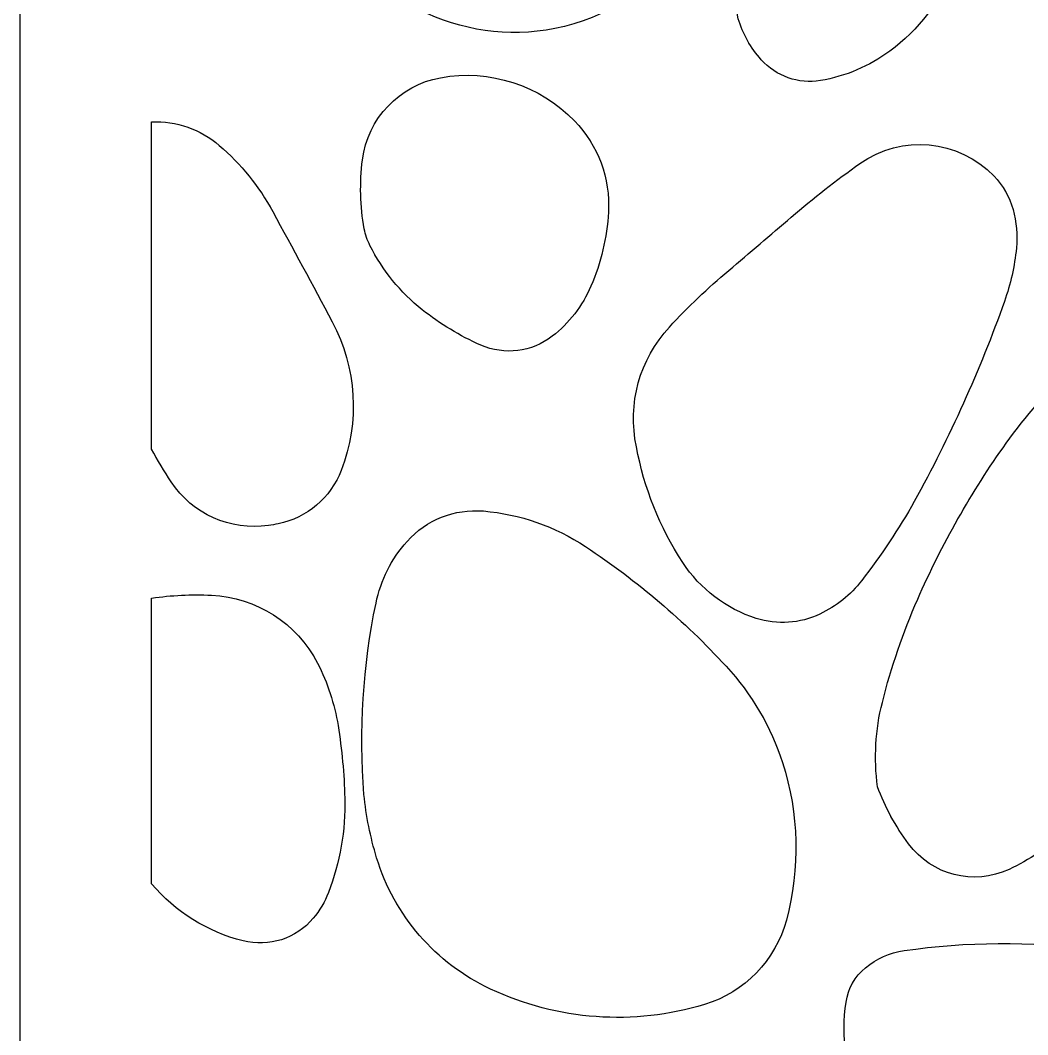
# Model space of a CAD drawing. Header units: centimetres. Extents: x -9.4 to 8.7, y -8.7 to 9.6.
# Drawn here: x -9.426 to -5.697, y -3.41 to 0.345 of the extents above; entities that cross this region are included whole.
import ezdxf

# ---------------------------------------------------------------- set-up
doc = ezdxf.new("R2010")
doc.units = ezdxf.units.CM
doc.header["$MEASUREMENT"] = 0

msp = doc.modelspace()

# ---------------------------------------------------------------- linework, layer by layer
at = {"color": 177}
for points, knots in [([(-9.42645, -8.68917), (-9.42645, -8.68917), (-1.10535, -8.68917), (-1.10535, -8.68917), (-1.10535, -8.68917), (-1.10535, -8.68917), (-1.10535, 9.55648), (-1.10535, 9.55648), (-1.10535, 9.55648), (-1.10535, 9.55648), (-9.42645, 9.55648), (-9.42645, 9.55648), (-9.42645, 9.55648), (-9.42645, 9.55648), (-9.42645, -8.68917), (-9.42645, -8.68917)], [0, 0, 0, 0, 0.2, 0.2, 0.2, 0.2, 0.4, 0.4, 0.4, 0.4, 0.6, 0.6, 0.6, 0.6, 1, 1, 1, 1]), ([(-8.4121, 1.09985), (-8.39308, 0.97545), (-8.35547, 0.8546), (-8.30062, 0.7414), (-8.30062, 0.7414), (-8.14582, 0.42209), (-7.79613, 0.24671), (-7.44766, 0.31412), (-7.44766, 0.31412), (-7.25721, 0.35099), (-7.0892, 0.46186), (-6.98066, 0.62267), (-6.98066, 0.62267), (-6.81061, 0.8747), (-6.74503, 1.18264), (-6.79786, 1.48211), (-6.79786, 1.48211), (-6.8447, 1.74734), (-6.99336, 1.9837), (-7.21222, 2.14067), (-7.21222, 2.14067), (-7.37701, 2.25891), (-7.58218, 2.30607), (-7.782, 2.27155), (-7.782, 2.27155), (-7.99348, 2.2351), (-8.17578, 2.10272), (-8.27576, 1.91302), (-8.27576, 1.91302), (-8.40738, 1.66349), (-8.45514, 1.37846), (-8.4121, 1.09985), (-8.4121, 1.09985), (-8.4121, 1.09985), (-8.4121, 1.09985), (-8.4121, 1.09985)], [0, 0, 0, 0, 0.1, 0.1, 0.1, 0.1, 0.2, 0.2, 0.2, 0.2, 0.3, 0.3, 0.3, 0.3, 0.4, 0.4, 0.4, 0.4, 0.5, 0.5, 0.5, 0.5, 0.6, 0.6, 0.6, 0.6, 0.7, 0.7, 0.7, 0.7, 0.8, 0.8, 0.8, 0.8, 1, 1, 1, 1]), ([(-6.7693, 0.35099), (-6.75193, 0.29479), (-6.7226, 0.24302), (-6.68344, 0.19907), (-6.68344, 0.19907), (-6.62862, 0.13736), (-6.54598, 0.10818), (-6.46456, 0.12196), (-6.46456, 0.12196), (-6.37164, 0.13766), (-6.28368, 0.17498), (-6.20795, 0.23104), (-6.20795, 0.23104), (-6.10184, 0.30936), (-6.01955, 0.4155), (-5.97023, 0.53776), (-5.97023, 0.53776), (-5.92107, 0.65953), (-5.90187, 0.79126), (-5.91417, 0.92197), (-5.91417, 0.92197), (-5.95854, 1.01554), (-6.02811, 1.09478), (-6.11519, 1.15098), (-6.11519, 1.15098), (-6.26005, 1.24436), (-6.45153, 1.21641), (-6.56335, 1.08525), (-6.56335, 1.08525), (-6.63828, 0.99752), (-6.69372, 0.89493), (-6.72604, 0.78424), (-6.72604, 0.78424), (-6.74748, 0.71113), (-6.76296, 0.63645), (-6.77237, 0.56079), (-6.77237, 0.56079), (-6.78119, 0.49106), (-6.78019, 0.42044), (-6.7693, 0.35099), (-6.7693, 0.35099), (-6.7693, 0.35099), (-6.7693, 0.35099), (-6.7693, 0.35099)], [0, 0, 0, 0, 0.0833333, 0.0833333, 0.0833333, 0.0833333, 0.1666667, 0.1666667, 0.1666667, 0.1666667, 0.25, 0.25, 0.25, 0.25, 0.3333333, 0.3333333, 0.3333333, 0.3333333, 0.4166667, 0.4166667, 0.4166667, 0.4166667, 0.5, 0.5, 0.5, 0.5, 0.5833333, 0.5833333, 0.5833333, 0.5833333, 0.6666667, 0.6666667, 0.6666667, 0.6666667, 0.75, 0.75, 0.75, 0.75, 0.8333333, 0.8333333, 0.8333333, 0.8333333, 1, 1, 1, 1]), ([(-8.15336, -0.4271), (-8.14893, -0.44843), (-8.14183, -0.46911), (-8.13199, -0.48861), (-8.13199, -0.48861), (-8.08532, -0.58087), (-8.01942, -0.66202), (-7.93851, -0.72651), (-7.93851, -0.72651), (-7.87229, -0.77935), (-7.79951, -0.8234), (-7.7218, -0.85738), (-7.7218, -0.85738), (-7.63436, -0.89578), (-7.53303, -0.88316), (-7.45747, -0.82472), (-7.45747, -0.82472), (-7.39482, -0.77614), (-7.34553, -0.71255), (-7.3142, -0.63975), (-7.3142, -0.63975), (-7.27673, -0.55267), (-7.25475, -0.45975), (-7.24937, -0.365), (-7.24937, -0.365), (-7.24217, -0.23998), (-7.28746, -0.11757), (-7.37454, -0.02758), (-7.37454, -0.02758), (-7.50308, 0.10527), (-7.68905, 0.16532), (-7.87081, 0.1326), (-7.87081, 0.1326), (-8.02342, 0.10495), (-8.1403, -0.01808), (-8.15981, -0.17194), (-8.15981, -0.17194), (-8.17055, -0.25678), (-8.1684, -0.34287), (-8.15336, -0.4271)], [0, 0, 0, 0, 0.0909091, 0.0909091, 0.0909091, 0.0909091, 0.1818182, 0.1818182, 0.1818182, 0.1818182, 0.2727273, 0.2727273, 0.2727273, 0.2727273, 0.3636364, 0.3636364, 0.3636364, 0.3636364, 0.4545455, 0.4545455, 0.4545455, 0.4545455, 0.5454545, 0.5454545, 0.5454545, 0.5454545, 0.6363636, 0.6363636, 0.6363636, 0.6363636, 0.7272727, 0.7272727, 0.7272727, 0.7272727, 0.8181818, 0.8181818, 0.8181818, 0.8181818, 1, 1, 1, 1]), ([(-8.94028, -0.03097), (-8.94028, -0.03097), (-8.94028, -1.24224), (-8.94028, -1.24224), (-8.94028, -1.24224), (-8.91804, -1.28387), (-8.89391, -1.3244), (-8.86795, -1.36373), (-8.86795, -1.36373), (-8.78922, -1.48275), (-8.6491, -1.54572), (-8.50781, -1.5253), (-8.50781, -1.5253), (-8.49567, -1.5236), (-8.48355, -1.52146), (-8.47143, -1.519), (-8.47143, -1.519), (-8.36528, -1.49687), (-8.27743, -1.42254), (-8.23834, -1.32134), (-8.23834, -1.32134), (-8.16886, -1.14172), (-8.18099, -0.94092), (-8.27176, -0.77106), (-8.27176, -0.77106), (-8.34455, -0.63483), (-8.41783, -0.49891), (-8.49184, -0.36331), (-8.49184, -0.36331), (-8.54253, -0.27023), (-8.60965, -0.18714), (-8.68995, -0.11789), (-8.68995, -0.11789), (-8.75937, -0.05815), (-8.84875, -0.02713), (-8.94028, -0.03097)], [0, 0, 0, 0, 0.1, 0.1, 0.1, 0.1, 0.2, 0.2, 0.2, 0.2, 0.3, 0.3, 0.3, 0.3, 0.4, 0.4, 0.4, 0.4, 0.5, 0.5, 0.5, 0.5, 0.6, 0.6, 0.6, 0.6, 0.7, 0.7, 0.7, 0.7, 0.8, 0.8, 0.8, 0.8, 1, 1, 1, 1]), ([(-7.14557, -1.2339), (-7.1176, -1.3866), (-7.05941, -1.5322), (-6.97432, -1.66213), (-6.97432, -1.66213), (-6.90998, -1.76042), (-6.81383, -1.83352), (-6.70187, -1.8693), (-6.70187, -1.8693), (-6.62426, -1.89412), (-6.53999, -1.88836), (-6.46644, -1.85319), (-6.46644, -1.85319), (-6.40607, -1.8242), (-6.35309, -1.78177), (-6.31193, -1.72893), (-6.31193, -1.72893), (-6.23974, -1.63633), (-6.17461, -1.53849), (-6.11705, -1.43606), (-6.11705, -1.43606), (-5.98604, -1.19877), (-5.87453, -0.9512), (-5.78345, -0.69581), (-5.78345, -0.69581), (-5.7607, -0.63177), (-5.74583, -0.56542), (-5.73908, -0.49785), (-5.73908, -0.49785), (-5.73448, -0.44992), (-5.73861, -0.40156), (-5.75137, -0.35521), (-5.75137, -0.35521), (-5.76426, -0.30878), (-5.78853, -0.26623), (-5.82201, -0.23154), (-5.82201, -0.23154), (-5.95342, -0.09559), (-6.16403, -0.07566), (-6.31822, -0.185), (-6.31822, -0.185), (-6.40607, -0.24735), (-6.49091, -0.31354), (-6.57256, -0.38359), (-6.57256, -0.38359), (-6.6495, -0.44962), (-6.72659, -0.51536), (-6.80395, -0.58078), (-6.80395, -0.58078), (-6.88139, -0.6462), (-6.95481, -0.71623), (-7.02364, -0.79072), (-7.02364, -0.79072), (-7.13404, -0.90974), (-7.17951, -1.07508), (-7.14557, -1.2339), (-7.14557, -1.2339), (-7.14557, -1.2339), (-7.14557, -1.2339), (-7.14557, -1.2339)], [0, 0, 0, 0, 0.0625, 0.0625, 0.0625, 0.0625, 0.125, 0.125, 0.125, 0.125, 0.1875, 0.1875, 0.1875, 0.1875, 0.25, 0.25, 0.25, 0.25, 0.3125, 0.3125, 0.3125, 0.3125, 0.375, 0.375, 0.375, 0.375, 0.4375, 0.4375, 0.4375, 0.4375, 0.5, 0.5, 0.5, 0.5, 0.5625, 0.5625, 0.5625, 0.5625, 0.625, 0.625, 0.625, 0.625, 0.6875, 0.6875, 0.6875, 0.6875, 0.75, 0.75, 0.75, 0.75, 0.8125, 0.8125, 0.8125, 0.8125, 0.875, 0.875, 0.875, 0.875, 1, 1, 1, 1]), ([(-6.25327, -2.49224), (-6.2253, -2.56794), (-6.1866, -2.63921), (-6.13839, -2.70402), (-6.13839, -2.70402), (-6.05244, -2.81982), (-5.89727, -2.85927), (-5.76656, -2.79846), (-5.76656, -2.79846), (-5.69117, -2.76344), (-5.62175, -2.71661), (-5.56109, -2.65965), (-5.56109, -2.65965), (-5.37802, -2.48814), (-5.21068, -2.3007), (-5.06088, -2.09936), (-5.06088, -2.09936), (-4.93263, -1.9269), (-4.84647, -1.7268), (-4.80946, -1.51501), (-4.80946, -1.51501), (-4.77183, -1.30029), (-4.85969, -1.08313), (-5.03616, -0.9552), (-5.03616, -0.9552), (-5.07448, -0.92741), (-5.1154, -0.90361), (-5.15854, -0.88409), (-5.15854, -0.88409), (-5.2845, -0.82728), (-5.43223, -0.85107), (-5.53391, -0.94475), (-5.53391, -0.94475), (-5.6242, -1.02784), (-5.70545, -1.12015), (-5.77671, -1.22014), (-5.77671, -1.22014), (-5.90554, -1.4012), (-6.01537, -1.59487), (-6.10459, -1.79834), (-6.10459, -1.79834), (-6.15882, -1.92169), (-6.20259, -2.0493), (-6.23544, -2.18), (-6.23544, -2.18), (-6.26114, -2.28198), (-6.26724, -2.38794), (-6.25327, -2.49224)], [0, 0, 0, 0, 0.0769231, 0.0769231, 0.0769231, 0.0769231, 0.1538462, 0.1538462, 0.1538462, 0.1538462, 0.2307692, 0.2307692, 0.2307692, 0.2307692, 0.3076923, 0.3076923, 0.3076923, 0.3076923, 0.3846154, 0.3846154, 0.3846154, 0.3846154, 0.4615385, 0.4615385, 0.4615385, 0.4615385, 0.5384615, 0.5384615, 0.5384615, 0.5384615, 0.6153846, 0.6153846, 0.6153846, 0.6153846, 0.6923077, 0.6923077, 0.6923077, 0.6923077, 0.7692308, 0.7692308, 0.7692308, 0.7692308, 0.8461538, 0.8461538, 0.8461538, 0.8461538, 1, 1, 1, 1]), ([(-8.15427, -2.5214), (-8.14628, -2.60056), (-8.13062, -2.67882), (-8.10743, -2.75501), (-8.10743, -2.75501), (-8.04209, -2.96941), (-7.88918, -3.1461), (-7.68627, -3.24124), (-7.68627, -3.24124), (-7.43798, -3.35779), (-7.15569, -3.37823), (-6.89324, -3.29853), (-6.89324, -3.29853), (-6.74518, -3.25352), (-6.63092, -3.13558), (-6.59063, -2.98617), (-6.59063, -2.98617), (-6.53892, -2.79449), (-6.54393, -2.59206), (-6.60495, -2.40315), (-6.60495, -2.40315), (-6.64782, -2.27061), (-6.71891, -2.14897), (-6.81326, -2.04654), (-6.81326, -2.04654), (-6.96831, -1.87837), (-7.14295, -1.7297), (-7.33368, -1.60346), (-7.33368, -1.60346), (-7.44675, -1.52852), (-7.57687, -1.4832), (-7.71212, -1.47154), (-7.71212, -1.47154), (-7.8187, -1.46248), (-7.92345, -1.50409), (-7.9947, -1.58396), (-7.9947, -1.58396), (-8.05241, -1.64876), (-8.09206, -1.72754), (-8.10973, -1.81247), (-8.10973, -1.81247), (-8.15812, -2.04547), (-8.17317, -2.28412), (-8.15427, -2.5214), (-8.15427, -2.5214), (-8.15427, -2.5214), (-8.15427, -2.5214), (-8.15427, -2.5214)], [0, 0, 0, 0, 0.0769231, 0.0769231, 0.0769231, 0.0769231, 0.1538462, 0.1538462, 0.1538462, 0.1538462, 0.2307692, 0.2307692, 0.2307692, 0.2307692, 0.3076923, 0.3076923, 0.3076923, 0.3076923, 0.3846154, 0.3846154, 0.3846154, 0.3846154, 0.4615385, 0.4615385, 0.4615385, 0.4615385, 0.5384615, 0.5384615, 0.5384615, 0.5384615, 0.6153846, 0.6153846, 0.6153846, 0.6153846, 0.6923077, 0.6923077, 0.6923077, 0.6923077, 0.7692308, 0.7692308, 0.7692308, 0.7692308, 0.8461538, 0.8461538, 0.8461538, 0.8461538, 1, 1, 1, 1]), ([(-8.94028, -1.7941), (-8.94028, -1.7941), (-8.94028, -2.85176), (-8.94028, -2.85176), (-8.94028, -2.85176), (-8.85216, -2.95588), (-8.73388, -3.02975), (-8.60166, -3.06307), (-8.60166, -3.06307), (-8.50619, -3.08719), (-8.40551, -3.0548), (-8.34209, -2.97939), (-8.34209, -2.97939), (-8.31828, -2.95112), (-8.29925, -2.91902), (-8.28588, -2.88439), (-8.28588, -2.88439), (-8.2429, -2.77298), (-8.22229, -2.65416), (-8.22523, -2.53478), (-8.22523, -2.53478), (-8.22754, -2.44477), (-8.23597, -2.35492), (-8.25025, -2.26601), (-8.25025, -2.26601), (-8.26331, -2.18541), (-8.28896, -2.10751), (-8.32628, -2.03502), (-8.32628, -2.03502), (-8.40262, -1.8868), (-8.55234, -1.79069), (-8.71894, -1.78316), (-8.71894, -1.78316), (-8.79285, -1.77983), (-8.86703, -1.78347), (-8.94028, -1.7941)], [0, 0, 0, 0, 0.1, 0.1, 0.1, 0.1, 0.2, 0.2, 0.2, 0.2, 0.3, 0.3, 0.3, 0.3, 0.4, 0.4, 0.4, 0.4, 0.5, 0.5, 0.5, 0.5, 0.6, 0.6, 0.6, 0.6, 0.7, 0.7, 0.7, 0.7, 0.8, 0.8, 0.8, 0.8, 1, 1, 1, 1]), ([(-6.37059, -3.47975), (-6.29704, -3.65948), (-6.1731, -3.81407), (-6.01367, -3.92482), (-6.01367, -3.92482), (-5.83354, -4.04998), (-5.63664, -4.14874), (-5.42869, -4.21832), (-5.42869, -4.21832), (-5.26693, -4.27252), (-5.09574, -4.29234), (-4.92573, -4.27684), (-4.92573, -4.27684), (-4.76754, -4.2624), (-4.61257, -4.224), (-4.4659, -4.16286), (-4.4659, -4.16286), (-4.40955, -4.13938), (-4.35932, -4.10327), (-4.31909, -4.05734), (-4.31909, -4.05734), (-4.25766, -3.98687), (-4.23552, -3.89057), (-4.26012, -3.80053), (-4.26012, -3.80053), (-4.2836, -3.71457), (-4.32736, -3.63547), (-4.38775, -3.57002), (-4.38775, -3.57002), (-4.44993, -3.50247), (-4.52289, -3.44579), (-4.60353, -3.40216), (-4.60353, -3.40216), (-4.79396, -3.29914), (-4.9938, -3.21497), (-5.20064, -3.15077), (-5.20064, -3.15077), (-5.28433, -3.12478), (-5.37011, -3.10562), (-5.45696, -3.09348), (-5.45696, -3.09348), (-5.68885, -3.06384), (-5.92358, -3.06569), (-6.15498, -3.09901), (-6.15498, -3.09901), (-6.20753, -3.10655), (-6.25702, -3.12852), (-6.29795, -3.16245), (-6.29795, -3.16245), (-6.33681, -3.19455), (-6.3624, -3.23985), (-6.36984, -3.28978), (-6.36984, -3.28978), (-6.3792, -3.35274), (-6.37949, -3.41667), (-6.37059, -3.47975), (-6.37059, -3.47975), (-6.37059, -3.47975), (-6.37059, -3.47975), (-6.37059, -3.47975)], [0, 0, 0, 0, 0.0625, 0.0625, 0.0625, 0.0625, 0.125, 0.125, 0.125, 0.125, 0.1875, 0.1875, 0.1875, 0.1875, 0.25, 0.25, 0.25, 0.25, 0.3125, 0.3125, 0.3125, 0.3125, 0.375, 0.375, 0.375, 0.375, 0.4375, 0.4375, 0.4375, 0.4375, 0.5, 0.5, 0.5, 0.5, 0.5625, 0.5625, 0.5625, 0.5625, 0.625, 0.625, 0.625, 0.625, 0.6875, 0.6875, 0.6875, 0.6875, 0.75, 0.75, 0.75, 0.75, 0.8125, 0.8125, 0.8125, 0.8125, 0.875, 0.875, 0.875, 0.875, 1, 1, 1, 1])]:
    msp.add_open_spline(points, degree=3, knots=knots, dxfattribs=at)
at = {"lineweight": 9}
for points, knots in [([(-9.42645, -8.68917), (-9.42645, -8.68917), (-1.10535, -8.68917), (-1.10535, -8.68917), (-1.10535, -8.68917), (-1.10535, -8.68917), (-1.10535, 9.55648), (-1.10535, 9.55648), (-1.10535, 9.55648), (-1.10535, 9.55648), (-9.42645, 9.55648), (-9.42645, 9.55648), (-9.42645, 9.55648), (-9.42645, 9.55648), (-9.42645, -8.68917), (-9.42645, -8.68917)], [0, 0, 0, 0, 0.2, 0.2, 0.2, 0.2, 0.4, 0.4, 0.4, 0.4, 0.6, 0.6, 0.6, 0.6, 1, 1, 1, 1]), ([(-8.4121, 1.09985), (-8.39308, 0.97545), (-8.35547, 0.8546), (-8.30062, 0.7414), (-8.30062, 0.7414), (-8.14582, 0.42209), (-7.79613, 0.24671), (-7.44766, 0.31412), (-7.44766, 0.31412), (-7.25721, 0.35099), (-7.0892, 0.46186), (-6.98066, 0.62267), (-6.98066, 0.62267), (-6.81061, 0.8747), (-6.74503, 1.18264), (-6.79786, 1.48211), (-6.79786, 1.48211), (-6.8447, 1.74734), (-6.99336, 1.9837), (-7.21222, 2.14067), (-7.21222, 2.14067), (-7.37701, 2.25891), (-7.58218, 2.30607), (-7.782, 2.27155), (-7.782, 2.27155), (-7.99348, 2.2351), (-8.17578, 2.10272), (-8.27576, 1.91302), (-8.27576, 1.91302), (-8.40738, 1.66349), (-8.45514, 1.37846), (-8.4121, 1.09985)], [0, 0, 0, 0, 0.1111111, 0.1111111, 0.1111111, 0.1111111, 0.2222222, 0.2222222, 0.2222222, 0.2222222, 0.3333333, 0.3333333, 0.3333333, 0.3333333, 0.4444444, 0.4444444, 0.4444444, 0.4444444, 0.5555556, 0.5555556, 0.5555556, 0.5555556, 0.6666667, 0.6666667, 0.6666667, 0.6666667, 0.7777778, 0.7777778, 0.7777778, 0.7777778, 1, 1, 1, 1]), ([(-6.7693, 0.35099), (-6.75193, 0.29479), (-6.7226, 0.24302), (-6.68344, 0.19907), (-6.68344, 0.19907), (-6.62862, 0.13736), (-6.54598, 0.10818), (-6.46456, 0.12196), (-6.46456, 0.12196), (-6.37164, 0.13766), (-6.28368, 0.17498), (-6.20795, 0.23104), (-6.20795, 0.23104), (-6.10184, 0.30936), (-6.01955, 0.4155), (-5.97023, 0.53776), (-5.97023, 0.53776), (-5.92107, 0.65953), (-5.90187, 0.79126), (-5.91417, 0.92197), (-5.91417, 0.92197), (-5.95854, 1.01554), (-6.02811, 1.09478), (-6.11519, 1.15098), (-6.11519, 1.15098), (-6.26005, 1.24436), (-6.45153, 1.21641), (-6.56335, 1.08525), (-6.56335, 1.08525), (-6.63828, 0.99752), (-6.69372, 0.89493), (-6.72604, 0.78424), (-6.72604, 0.78424), (-6.74748, 0.71113), (-6.76296, 0.63645), (-6.77237, 0.56079), (-6.77237, 0.56079), (-6.78119, 0.49106), (-6.78019, 0.42044), (-6.7693, 0.35099)], [0, 0, 0, 0, 0.0909091, 0.0909091, 0.0909091, 0.0909091, 0.1818182, 0.1818182, 0.1818182, 0.1818182, 0.2727273, 0.2727273, 0.2727273, 0.2727273, 0.3636364, 0.3636364, 0.3636364, 0.3636364, 0.4545455, 0.4545455, 0.4545455, 0.4545455, 0.5454545, 0.5454545, 0.5454545, 0.5454545, 0.6363636, 0.6363636, 0.6363636, 0.6363636, 0.7272727, 0.7272727, 0.7272727, 0.7272727, 0.8181818, 0.8181818, 0.8181818, 0.8181818, 1, 1, 1, 1]), ([(-8.15336, -0.4271), (-8.14893, -0.44843), (-8.14183, -0.46911), (-8.13199, -0.48861), (-8.13199, -0.48861), (-8.08532, -0.58087), (-8.01942, -0.66202), (-7.93851, -0.72651), (-7.93851, -0.72651), (-7.87229, -0.77935), (-7.79951, -0.8234), (-7.7218, -0.85738), (-7.7218, -0.85738), (-7.63436, -0.89578), (-7.53303, -0.88316), (-7.45747, -0.82472), (-7.45747, -0.82472), (-7.39482, -0.77614), (-7.34553, -0.71255), (-7.3142, -0.63975), (-7.3142, -0.63975), (-7.27673, -0.55267), (-7.25475, -0.45975), (-7.24937, -0.365), (-7.24937, -0.365), (-7.24217, -0.23998), (-7.28746, -0.11757), (-7.37454, -0.02758), (-7.37454, -0.02758), (-7.50308, 0.10527), (-7.68905, 0.16532), (-7.87081, 0.1326), (-7.87081, 0.1326), (-8.02342, 0.10495), (-8.1403, -0.01808), (-8.15981, -0.17194), (-8.15981, -0.17194), (-8.17055, -0.25678), (-8.1684, -0.34287), (-8.15336, -0.4271)], [0, 0, 0, 0, 0.0909091, 0.0909091, 0.0909091, 0.0909091, 0.1818182, 0.1818182, 0.1818182, 0.1818182, 0.2727273, 0.2727273, 0.2727273, 0.2727273, 0.3636364, 0.3636364, 0.3636364, 0.3636364, 0.4545455, 0.4545455, 0.4545455, 0.4545455, 0.5454545, 0.5454545, 0.5454545, 0.5454545, 0.6363636, 0.6363636, 0.6363636, 0.6363636, 0.7272727, 0.7272727, 0.7272727, 0.7272727, 0.8181818, 0.8181818, 0.8181818, 0.8181818, 1, 1, 1, 1]), ([(-8.94028, -0.03097), (-8.94028, -0.03097), (-8.94028, -1.24224), (-8.94028, -1.24224), (-8.94028, -1.24224), (-8.91804, -1.28387), (-8.89391, -1.3244), (-8.86795, -1.36373), (-8.86795, -1.36373), (-8.78922, -1.48275), (-8.6491, -1.54572), (-8.50781, -1.5253), (-8.50781, -1.5253), (-8.49567, -1.5236), (-8.48355, -1.52146), (-8.47143, -1.519), (-8.47143, -1.519), (-8.36528, -1.49687), (-8.27743, -1.42254), (-8.23834, -1.32134), (-8.23834, -1.32134), (-8.16886, -1.14172), (-8.18099, -0.94092), (-8.27176, -0.77106), (-8.27176, -0.77106), (-8.34455, -0.63483), (-8.41783, -0.49891), (-8.49184, -0.36331), (-8.49184, -0.36331), (-8.54253, -0.27023), (-8.60965, -0.18714), (-8.68995, -0.11789), (-8.68995, -0.11789), (-8.75937, -0.05815), (-8.84875, -0.02713), (-8.94028, -0.03097)], [0, 0, 0, 0, 0.1, 0.1, 0.1, 0.1, 0.2, 0.2, 0.2, 0.2, 0.3, 0.3, 0.3, 0.3, 0.4, 0.4, 0.4, 0.4, 0.5, 0.5, 0.5, 0.5, 0.6, 0.6, 0.6, 0.6, 0.7, 0.7, 0.7, 0.7, 0.8, 0.8, 0.8, 0.8, 1, 1, 1, 1]), ([(-7.14557, -1.2339), (-7.1176, -1.3866), (-7.05941, -1.5322), (-6.97432, -1.66213), (-6.97432, -1.66213), (-6.90998, -1.76042), (-6.81383, -1.83352), (-6.70187, -1.8693), (-6.70187, -1.8693), (-6.62426, -1.89412), (-6.53999, -1.88836), (-6.46644, -1.85319), (-6.46644, -1.85319), (-6.40607, -1.8242), (-6.35309, -1.78177), (-6.31193, -1.72893), (-6.31193, -1.72893), (-6.23974, -1.63633), (-6.17461, -1.53849), (-6.11705, -1.43606), (-6.11705, -1.43606), (-5.98604, -1.19877), (-5.87453, -0.9512), (-5.78345, -0.69581), (-5.78345, -0.69581), (-5.7607, -0.63177), (-5.74583, -0.56542), (-5.73908, -0.49785), (-5.73908, -0.49785), (-5.73448, -0.44992), (-5.73861, -0.40156), (-5.75137, -0.35521), (-5.75137, -0.35521), (-5.76426, -0.30878), (-5.78853, -0.26623), (-5.82201, -0.23154), (-5.82201, -0.23154), (-5.95342, -0.09559), (-6.16403, -0.07566), (-6.31822, -0.185), (-6.31822, -0.185), (-6.40607, -0.24735), (-6.49091, -0.31354), (-6.57256, -0.38359), (-6.57256, -0.38359), (-6.6495, -0.44962), (-6.72659, -0.51536), (-6.80395, -0.58078), (-6.80395, -0.58078), (-6.88139, -0.6462), (-6.95481, -0.71623), (-7.02364, -0.79072), (-7.02364, -0.79072), (-7.13404, -0.90974), (-7.17951, -1.07508), (-7.14557, -1.2339)], [0, 0, 0, 0, 0.0666667, 0.0666667, 0.0666667, 0.0666667, 0.1333333, 0.1333333, 0.1333333, 0.1333333, 0.2, 0.2, 0.2, 0.2, 0.2666667, 0.2666667, 0.2666667, 0.2666667, 0.3333333, 0.3333333, 0.3333333, 0.3333333, 0.4, 0.4, 0.4, 0.4, 0.4666667, 0.4666667, 0.4666667, 0.4666667, 0.5333333, 0.5333333, 0.5333333, 0.5333333, 0.6, 0.6, 0.6, 0.6, 0.6666667, 0.6666667, 0.6666667, 0.6666667, 0.7333333, 0.7333333, 0.7333333, 0.7333333, 0.8, 0.8, 0.8, 0.8, 0.8666667, 0.8666667, 0.8666667, 0.8666667, 1, 1, 1, 1]), ([(-6.25327, -2.49224), (-6.2253, -2.56794), (-6.1866, -2.63921), (-6.13839, -2.70402), (-6.13839, -2.70402), (-6.05244, -2.81982), (-5.89727, -2.85927), (-5.76656, -2.79846), (-5.76656, -2.79846), (-5.69117, -2.76344), (-5.62175, -2.71661), (-5.56109, -2.65965), (-5.56109, -2.65965), (-5.37802, -2.48814), (-5.21068, -2.3007), (-5.06088, -2.09936), (-5.06088, -2.09936), (-4.93263, -1.9269), (-4.84647, -1.7268), (-4.80946, -1.51501), (-4.80946, -1.51501), (-4.77183, -1.30029), (-4.85969, -1.08313), (-5.03616, -0.9552), (-5.03616, -0.9552), (-5.07448, -0.92741), (-5.1154, -0.90361), (-5.15854, -0.88409), (-5.15854, -0.88409), (-5.2845, -0.82728), (-5.43223, -0.85107), (-5.53391, -0.94475), (-5.53391, -0.94475), (-5.6242, -1.02784), (-5.70545, -1.12015), (-5.77671, -1.22014), (-5.77671, -1.22014), (-5.90554, -1.4012), (-6.01537, -1.59487), (-6.10459, -1.79834), (-6.10459, -1.79834), (-6.15882, -1.92169), (-6.20259, -2.0493), (-6.23544, -2.18), (-6.23544, -2.18), (-6.26114, -2.28198), (-6.26724, -2.38794), (-6.25327, -2.49224)], [0, 0, 0, 0, 0.0769231, 0.0769231, 0.0769231, 0.0769231, 0.1538462, 0.1538462, 0.1538462, 0.1538462, 0.2307692, 0.2307692, 0.2307692, 0.2307692, 0.3076923, 0.3076923, 0.3076923, 0.3076923, 0.3846154, 0.3846154, 0.3846154, 0.3846154, 0.4615385, 0.4615385, 0.4615385, 0.4615385, 0.5384615, 0.5384615, 0.5384615, 0.5384615, 0.6153846, 0.6153846, 0.6153846, 0.6153846, 0.6923077, 0.6923077, 0.6923077, 0.6923077, 0.7692308, 0.7692308, 0.7692308, 0.7692308, 0.8461538, 0.8461538, 0.8461538, 0.8461538, 1, 1, 1, 1]), ([(-8.15427, -2.5214), (-8.14628, -2.60056), (-8.13062, -2.67882), (-8.10743, -2.75501), (-8.10743, -2.75501), (-8.04209, -2.96941), (-7.88918, -3.1461), (-7.68627, -3.24124), (-7.68627, -3.24124), (-7.43798, -3.35779), (-7.15569, -3.37823), (-6.89324, -3.29853), (-6.89324, -3.29853), (-6.74518, -3.25352), (-6.63092, -3.13558), (-6.59063, -2.98617), (-6.59063, -2.98617), (-6.53892, -2.79449), (-6.54393, -2.59206), (-6.60495, -2.40315), (-6.60495, -2.40315), (-6.64782, -2.27061), (-6.71891, -2.14897), (-6.81326, -2.04654), (-6.81326, -2.04654), (-6.96831, -1.87837), (-7.14295, -1.7297), (-7.33368, -1.60346), (-7.33368, -1.60346), (-7.44675, -1.52852), (-7.57687, -1.4832), (-7.71212, -1.47154), (-7.71212, -1.47154), (-7.8187, -1.46248), (-7.92345, -1.50409), (-7.9947, -1.58396), (-7.9947, -1.58396), (-8.05241, -1.64876), (-8.09206, -1.72754), (-8.10973, -1.81247), (-8.10973, -1.81247), (-8.15812, -2.04547), (-8.17317, -2.28412), (-8.15427, -2.5214)], [0, 0, 0, 0, 0.0833333, 0.0833333, 0.0833333, 0.0833333, 0.1666667, 0.1666667, 0.1666667, 0.1666667, 0.25, 0.25, 0.25, 0.25, 0.3333333, 0.3333333, 0.3333333, 0.3333333, 0.4166667, 0.4166667, 0.4166667, 0.4166667, 0.5, 0.5, 0.5, 0.5, 0.5833333, 0.5833333, 0.5833333, 0.5833333, 0.6666667, 0.6666667, 0.6666667, 0.6666667, 0.75, 0.75, 0.75, 0.75, 0.8333333, 0.8333333, 0.8333333, 0.8333333, 1, 1, 1, 1]), ([(-8.94028, -1.7941), (-8.94028, -1.7941), (-8.94028, -2.85176), (-8.94028, -2.85176), (-8.94028, -2.85176), (-8.85216, -2.95588), (-8.73388, -3.02975), (-8.60166, -3.06307), (-8.60166, -3.06307), (-8.50619, -3.08719), (-8.40551, -3.0548), (-8.34209, -2.97939), (-8.34209, -2.97939), (-8.31828, -2.95112), (-8.29925, -2.91902), (-8.28588, -2.88439), (-8.28588, -2.88439), (-8.2429, -2.77298), (-8.22229, -2.65416), (-8.22523, -2.53478), (-8.22523, -2.53478), (-8.22754, -2.44477), (-8.23597, -2.35492), (-8.25025, -2.26601), (-8.25025, -2.26601), (-8.26331, -2.18541), (-8.28896, -2.10751), (-8.32628, -2.03502), (-8.32628, -2.03502), (-8.40262, -1.8868), (-8.55234, -1.79069), (-8.71894, -1.78316), (-8.71894, -1.78316), (-8.79285, -1.77983), (-8.86703, -1.78347), (-8.94028, -1.7941)], [0, 0, 0, 0, 0.1, 0.1, 0.1, 0.1, 0.2, 0.2, 0.2, 0.2, 0.3, 0.3, 0.3, 0.3, 0.4, 0.4, 0.4, 0.4, 0.5, 0.5, 0.5, 0.5, 0.6, 0.6, 0.6, 0.6, 0.7, 0.7, 0.7, 0.7, 0.8, 0.8, 0.8, 0.8, 1, 1, 1, 1]), ([(-6.37059, -3.47975), (-6.29704, -3.65948), (-6.1731, -3.81407), (-6.01367, -3.92482), (-6.01367, -3.92482), (-5.83354, -4.04998), (-5.63664, -4.14874), (-5.42869, -4.21832), (-5.42869, -4.21832), (-5.26693, -4.27252), (-5.09574, -4.29234), (-4.92573, -4.27684), (-4.92573, -4.27684), (-4.76754, -4.2624), (-4.61257, -4.224), (-4.4659, -4.16286), (-4.4659, -4.16286), (-4.40955, -4.13938), (-4.35932, -4.10327), (-4.31909, -4.05734), (-4.31909, -4.05734), (-4.25766, -3.98687), (-4.23552, -3.89057), (-4.26012, -3.80053), (-4.26012, -3.80053), (-4.2836, -3.71457), (-4.32736, -3.63547), (-4.38775, -3.57002), (-4.38775, -3.57002), (-4.44993, -3.50247), (-4.52289, -3.44579), (-4.60353, -3.40216), (-4.60353, -3.40216), (-4.79396, -3.29914), (-4.9938, -3.21497), (-5.20064, -3.15077), (-5.20064, -3.15077), (-5.28433, -3.12478), (-5.37011, -3.10562), (-5.45696, -3.09348), (-5.45696, -3.09348), (-5.68885, -3.06384), (-5.92358, -3.06569), (-6.15498, -3.09901), (-6.15498, -3.09901), (-6.20753, -3.10655), (-6.25702, -3.12852), (-6.29795, -3.16245), (-6.29795, -3.16245), (-6.33681, -3.19455), (-6.3624, -3.23985), (-6.36984, -3.28978), (-6.36984, -3.28978), (-6.3792, -3.35274), (-6.37949, -3.41667), (-6.37059, -3.47975)], [0, 0, 0, 0, 0.0666667, 0.0666667, 0.0666667, 0.0666667, 0.1333333, 0.1333333, 0.1333333, 0.1333333, 0.2, 0.2, 0.2, 0.2, 0.2666667, 0.2666667, 0.2666667, 0.2666667, 0.3333333, 0.3333333, 0.3333333, 0.3333333, 0.4, 0.4, 0.4, 0.4, 0.4666667, 0.4666667, 0.4666667, 0.4666667, 0.5333333, 0.5333333, 0.5333333, 0.5333333, 0.6, 0.6, 0.6, 0.6, 0.6666667, 0.6666667, 0.6666667, 0.6666667, 0.7333333, 0.7333333, 0.7333333, 0.7333333, 0.8, 0.8, 0.8, 0.8, 0.8666667, 0.8666667, 0.8666667, 0.8666667, 1, 1, 1, 1])]:
    msp.add_open_spline(points, degree=3, knots=knots, dxfattribs=at)

doc.saveas('drawing.dxf')
